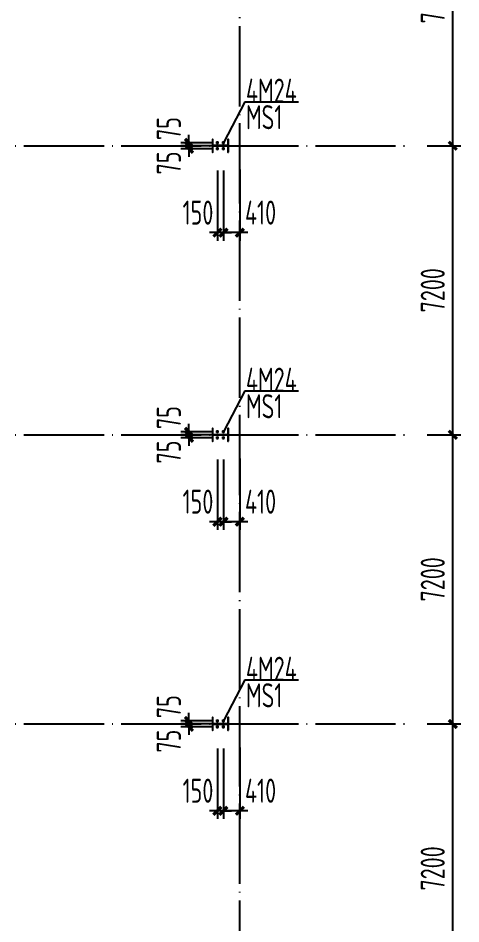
# Model space of a CAD drawing. Extents: x -32169 to 443031, y -120117 to 204739.
# Drawn here: x 83782 to 94810, y -70144 to -47583 of the extents above; entities that cross this region are included whole.
import ezdxf

# ---------------------------------------------------------------- set-up
doc = ezdxf.new("R2010")
doc.units = 0
doc.header["$LTSCALE"] = 1000
doc.linetypes.add('DOTE', pattern=[2.42, 2, -0.2, 0.02, -0.2])
doc.layers.get('0').update_dxf_attribs({"linetype": 'CONTINUOUS'})
doc.layers.get('Defpoints').update_dxf_attribs({"linetype": 'CONTINUOUS'})
for name, color, linetype in [('_TCH_KEY', 7, 'CONTINUOUS'), ('DIM', 3, 'CONTINUOUS'), ('DOTE', 1, 'CONTINUOUS'), ('HATCH', 252, 'CONTINUOUS'), ('PUB_TEXT', 7, 'CONTINUOUS'), ('端板', 7, 'CONTINUOUS'), ('钢柱', 2, 'CONTINUOUS')]:
    doc.layers.add(name, color=color, linetype=linetype)
doc.styles.add('TSSD_Dimension', font='Tssdeng.shx', dxfattribs={"width": 0.7, "bigfont": 'hztxt.shx'})
doc.styles.add('TSSD_Rein', font='Tssdeng.shx', dxfattribs={"width": 0.7, "bigfont": 'hztxt.shx'})
doc.dimstyles.new('TSSD_200_200', dxfattribs={"dimtxt": 600, "dimasz": 200, "dimexe": 200, "dimexo": 500, "dimgap": 200, "dimtad": 1, "dimdec": 0, "dimzin": 0, "dimdsep": 46, "dimtxsty": 'TSSD_Dimension', "dimblk": 'ARCHTICK', "dimblk1": 'ARCHTICK', "dimblk2": 'ARCHTICK', "dimcen": 0, "dimdle": 200, "dimclrt": 7, "dimadec": 0, "dimazin": 0, "dimtfac": 1, "dimtdec": 0, "dimtix": 1, "dimtmove": 2, "dimatfit": 3, "dimfxl": 1, "dimtolj": 1, "dimtzin": 0, "dimarcsym": 0})

# ---------------------------------------------------------------- blocks, each defined once
blk = doc.blocks.new('A$C686C7D4D')
at = {"layer": 'HATCH'}
for p, q in [((-150, 0), (150, 0)), ((0, -150), (0, 150))]:
    blk.add_line(p, q, dxfattribs=at)
at = {"layer": '端板'}
blk.add_circle((0, 0), 65, dxfattribs=at)
blk = doc.blocks.new('_ArchTick')
at = {"color": 0, "linetype": 'ByBlock', "const_width": 0.4}
blk.add_lwpolyline([(-0.5, -0.5), (0.5, 0.5)], dxfattribs=at)
blk = doc.blocks.new('*D296')
at = {"layer": 'Defpoints', "color": 0}
for p in [(89101, -50688), (88037, -50763), (89101, -50763)]:
    blk.add_point(p, dxfattribs=at)
at = {"layer": 'DIM', "color": 0, "lineweight": -2}
for p, q in [((88037, -50688), (88037, -50488)), ((88601, -50688), (87837, -50688)), ((88037, -50688), (88037, -50763)), ((88601, -50763), (87837, -50763)), ((88037, -50763), (88037, -50963))]:
    blk.add_line(p, q, dxfattribs=at)
at = {"layer": 'DIM', "color": 0, "lineweight": -2, "xscale": 200, "yscale": 200, "zscale": 200}
for p, rotation in [((88037, -50688), 270), ((88037, -50763), 90)]:
    blk.add_blockref('_ArchTick', p, dxfattribs=dict(at, rotation=rotation))
at = {"layer": 'DIM', "color": 7, "insert": (87537, -50333), "char_height": 600, "attachment_point": 5, "rotation": 90, "style": 'TSSD_Dimension'}
blk.add_mtext('\\A1;75', dxfattribs=at)
blk = doc.blocks.new('*D297')
at = {"layer": 'Defpoints', "color": 0}
for p in [(88037, -50838), (89101, -50763), (89101, -50838)]:
    blk.add_point(p, dxfattribs=at)
at = {"layer": 'DIM', "color": 0, "lineweight": -2}
for p, q in [((88037, -50763), (88037, -50563)), ((88601, -50763), (87837, -50763)), ((88601, -50838), (87837, -50838)), ((88037, -50763), (88037, -50838)), ((88037, -50838), (88037, -51038))]:
    blk.add_line(p, q, dxfattribs=at)
at = {"layer": 'DIM', "color": 0, "lineweight": -2, "xscale": 200, "yscale": 200, "zscale": 200}
for p, rotation in [((88037, -50763), 270), ((88037, -50838), 90)]:
    blk.add_blockref('_ArchTick', p, dxfattribs=dict(at, rotation=rotation))
at = {"layer": 'DIM', "color": 7, "insert": (87537, -51192), "char_height": 600, "attachment_point": 5, "rotation": 90, "style": 'TSSD_Dimension'}
blk.add_mtext('\\A1;75', dxfattribs=at)
blk = doc.blocks.new('*D298')
at = {"layer": 'Defpoints', "color": 0}
for p in [(88896, -50875), (89305, -50850), (88896, -52927)]:
    blk.add_point(p, dxfattribs=at)
at = {"layer": 'DIM', "color": 0, "lineweight": -2}
for p, q in [((88896, -51375), (88896, -53127)), ((89305, -51350), (89305, -53127)), ((89505, -52927), (88696, -52927))]:
    blk.add_line(p, q, dxfattribs=at)
at = {"layer": 'DIM', "color": 0, "lineweight": -2, "xscale": 200, "yscale": 200, "zscale": 200, "rotation": 180}
blk.add_blockref('_ArchTick', (88896, -52927), dxfattribs=at)
at = {"layer": 'DIM', "color": 0, "lineweight": -2, "xscale": 200, "yscale": 200, "zscale": 200}
blk.add_blockref('_ArchTick', (89305, -52927), dxfattribs=at)
at = {"layer": 'DIM', "color": 7, "insert": (89821, -52427), "char_height": 600, "attachment_point": 5, "style": 'TSSD_Dimension'}
blk.add_mtext('\\A1;410', dxfattribs=at)
blk = doc.blocks.new('*D299')
at = {"layer": 'Defpoints', "color": 0}
for p in [(88746, -50875), (88896, -50875), (88746, -52927)]:
    blk.add_point(p, dxfattribs=at)
at = {"layer": 'DIM', "color": 0, "lineweight": -2}
for p, q in [((88746, -51375), (88746, -53127)), ((88896, -51375), (88896, -53127)), ((88746, -52927), (88546, -52927)), ((88896, -52927), (88746, -52927)), ((88896, -52927), (89096, -52927))]:
    blk.add_line(p, q, dxfattribs=at)
at = {"layer": 'DIM', "color": 0, "lineweight": -2, "xscale": 200, "yscale": 200, "zscale": 200}
blk.add_blockref('_ArchTick', (88746, -52927), dxfattribs=at)
at = {"layer": 'DIM', "color": 0, "lineweight": -2, "xscale": 200, "yscale": 200, "zscale": 200, "rotation": 180}
blk.add_blockref('_ArchTick', (88896, -52927), dxfattribs=at)
at = {"layer": 'DIM', "color": 7, "insert": (88262, -52427), "char_height": 600, "attachment_point": 5, "style": 'TSSD_Dimension'}
blk.add_mtext('\\A1;150', dxfattribs=at)
blk = doc.blocks.new('*D304')
at = {"layer": 'Defpoints', "color": 0}
for p in [(88037, -57963), (89101, -57888), (89101, -57963)]:
    blk.add_point(p, dxfattribs=at)
at = {"layer": 'DIM', "color": 0, "lineweight": -2}
for p, q in [((88037, -57888), (88037, -57688)), ((88601, -57888), (87837, -57888)), ((88601, -57963), (87837, -57963)), ((88037, -57888), (88037, -57963)), ((88037, -57963), (88037, -58163))]:
    blk.add_line(p, q, dxfattribs=at)
at = {"layer": 'DIM', "color": 0, "lineweight": -2, "xscale": 200, "yscale": 200, "zscale": 200}
for p, rotation in [((88037, -57888), 270), ((88037, -57963), 90)]:
    blk.add_blockref('_ArchTick', p, dxfattribs=dict(at, rotation=rotation))
at = {"layer": 'DIM', "color": 7, "insert": (87537, -57533), "char_height": 600, "attachment_point": 5, "rotation": 90, "style": 'TSSD_Dimension'}
blk.add_mtext('\\A1;75', dxfattribs=at)
blk = doc.blocks.new('*D305')
at = {"layer": 'Defpoints', "color": 0}
for p in [(89101, -57963), (88037, -58038), (89101, -58038)]:
    blk.add_point(p, dxfattribs=at)
at = {"layer": 'DIM', "color": 0, "lineweight": -2}
for p, q in [((88601, -57963), (87837, -57963)), ((88037, -57963), (88037, -57763)), ((88037, -57963), (88037, -58038)), ((88601, -58038), (87837, -58038)), ((88037, -58038), (88037, -58238))]:
    blk.add_line(p, q, dxfattribs=at)
at = {"layer": 'DIM', "color": 0, "lineweight": -2, "xscale": 200, "yscale": 200, "zscale": 200}
for p, rotation in [((88037, -57963), 270), ((88037, -58038), 90)]:
    blk.add_blockref('_ArchTick', p, dxfattribs=dict(at, rotation=rotation))
at = {"layer": 'DIM', "color": 7, "insert": (87537, -58392), "char_height": 600, "attachment_point": 5, "rotation": 90, "style": 'TSSD_Dimension'}
blk.add_mtext('\\A1;75', dxfattribs=at)
blk = doc.blocks.new('*D306')
at = {"layer": 'Defpoints', "color": 0}
for p in [(88896, -58075), (89305, -58050), (88896, -60127)]:
    blk.add_point(p, dxfattribs=at)
at = {"layer": 'DIM', "color": 0, "lineweight": -2}
for p, q in [((88896, -58575), (88896, -60327)), ((89305, -58550), (89305, -60327)), ((89505, -60127), (88696, -60127))]:
    blk.add_line(p, q, dxfattribs=at)
at = {"layer": 'DIM', "color": 0, "lineweight": -2, "xscale": 200, "yscale": 200, "zscale": 200, "rotation": 180}
blk.add_blockref('_ArchTick', (88896, -60127), dxfattribs=at)
at = {"layer": 'DIM', "color": 0, "lineweight": -2, "xscale": 200, "yscale": 200, "zscale": 200}
blk.add_blockref('_ArchTick', (89305, -60127), dxfattribs=at)
at = {"layer": 'DIM', "color": 7, "insert": (89821, -59627), "char_height": 600, "attachment_point": 5, "style": 'TSSD_Dimension'}
blk.add_mtext('\\A1;410', dxfattribs=at)
blk = doc.blocks.new('*D307')
at = {"layer": 'Defpoints', "color": 0}
for p in [(88746, -58075), (88896, -58075), (88746, -60127)]:
    blk.add_point(p, dxfattribs=at)
at = {"layer": 'DIM', "color": 0, "lineweight": -2}
for p, q in [((88746, -58575), (88746, -60327)), ((88896, -58575), (88896, -60327)), ((88746, -60127), (88546, -60127)), ((88896, -60127), (88746, -60127)), ((88896, -60127), (89096, -60127))]:
    blk.add_line(p, q, dxfattribs=at)
at = {"layer": 'DIM', "color": 0, "lineweight": -2, "xscale": 200, "yscale": 200, "zscale": 200}
blk.add_blockref('_ArchTick', (88746, -60127), dxfattribs=at)
at = {"layer": 'DIM', "color": 0, "lineweight": -2, "xscale": 200, "yscale": 200, "zscale": 200, "rotation": 180}
blk.add_blockref('_ArchTick', (88896, -60127), dxfattribs=at)
at = {"layer": 'DIM', "color": 7, "insert": (88262, -59627), "char_height": 600, "attachment_point": 5, "style": 'TSSD_Dimension'}
blk.add_mtext('\\A1;150', dxfattribs=at)
blk = doc.blocks.new('*D312')
at = {"layer": 'Defpoints', "color": 0}
for p in [(88037, -65163), (89101, -65088), (89101, -65163)]:
    blk.add_point(p, dxfattribs=at)
at = {"layer": 'DIM', "color": 0, "lineweight": -2}
for p, q in [((88037, -65088), (88037, -64888)), ((88601, -65088), (87837, -65088)), ((88601, -65163), (87837, -65163)), ((88037, -65088), (88037, -65163)), ((88037, -65163), (88037, -65363))]:
    blk.add_line(p, q, dxfattribs=at)
at = {"layer": 'DIM', "color": 0, "lineweight": -2, "xscale": 200, "yscale": 200, "zscale": 200}
for p, rotation in [((88037, -65088), 270), ((88037, -65163), 90)]:
    blk.add_blockref('_ArchTick', p, dxfattribs=dict(at, rotation=rotation))
at = {"layer": 'DIM', "color": 7, "insert": (87537, -64733), "char_height": 600, "attachment_point": 5, "rotation": 90, "style": 'TSSD_Dimension'}
blk.add_mtext('\\A1;75', dxfattribs=at)
blk = doc.blocks.new('*D313')
at = {"layer": 'Defpoints', "color": 0}
for p in [(89101, -65163), (88037, -65238), (89101, -65238)]:
    blk.add_point(p, dxfattribs=at)
at = {"layer": 'DIM', "color": 0, "lineweight": -2}
for p, q in [((88037, -65163), (88037, -64963)), ((88601, -65163), (87837, -65163)), ((88037, -65163), (88037, -65238)), ((88601, -65238), (87837, -65238)), ((88037, -65238), (88037, -65438))]:
    blk.add_line(p, q, dxfattribs=at)
at = {"layer": 'DIM', "color": 0, "lineweight": -2, "xscale": 200, "yscale": 200, "zscale": 200}
for p, rotation in [((88037, -65163), 270), ((88037, -65238), 90)]:
    blk.add_blockref('_ArchTick', p, dxfattribs=dict(at, rotation=rotation))
at = {"layer": 'DIM', "color": 7, "insert": (87537, -65592), "char_height": 600, "attachment_point": 5, "rotation": 90, "style": 'TSSD_Dimension'}
blk.add_mtext('\\A1;75', dxfattribs=at)
blk = doc.blocks.new('*D314')
at = {"layer": 'Defpoints', "color": 0}
for p in [(88896, -65275), (89305, -65250), (88896, -67327)]:
    blk.add_point(p, dxfattribs=at)
at = {"layer": 'DIM', "color": 0, "lineweight": -2}
for p, q in [((88896, -65775), (88896, -67527)), ((89305, -65750), (89305, -67527)), ((89505, -67327), (88696, -67327))]:
    blk.add_line(p, q, dxfattribs=at)
at = {"layer": 'DIM', "color": 0, "lineweight": -2, "xscale": 200, "yscale": 200, "zscale": 200, "rotation": 180}
blk.add_blockref('_ArchTick', (88896, -67327), dxfattribs=at)
at = {"layer": 'DIM', "color": 0, "lineweight": -2, "xscale": 200, "yscale": 200, "zscale": 200}
blk.add_blockref('_ArchTick', (89305, -67327), dxfattribs=at)
at = {"layer": 'DIM', "color": 7, "insert": (89821, -66827), "char_height": 600, "attachment_point": 5, "style": 'TSSD_Dimension'}
blk.add_mtext('\\A1;410', dxfattribs=at)
blk = doc.blocks.new('*D315')
at = {"layer": 'Defpoints', "color": 0}
for p in [(88746, -65275), (88896, -65275), (88746, -67327)]:
    blk.add_point(p, dxfattribs=at)
at = {"layer": 'DIM', "color": 0, "lineweight": -2}
for p, q in [((88746, -65775), (88746, -67527)), ((88896, -65775), (88896, -67527)), ((88746, -67327), (88546, -67327)), ((88896, -67327), (88746, -67327)), ((88896, -67327), (89096, -67327))]:
    blk.add_line(p, q, dxfattribs=at)
at = {"layer": 'DIM', "color": 0, "lineweight": -2, "xscale": 200, "yscale": 200, "zscale": 200}
blk.add_blockref('_ArchTick', (88746, -67327), dxfattribs=at)
at = {"layer": 'DIM', "color": 0, "lineweight": -2, "xscale": 200, "yscale": 200, "zscale": 200, "rotation": 180}
blk.add_blockref('_ArchTick', (88896, -67327), dxfattribs=at)
at = {"layer": 'DIM', "color": 7, "insert": (88262, -66827), "char_height": 600, "attachment_point": 5, "style": 'TSSD_Dimension'}
blk.add_mtext('\\A1;150', dxfattribs=at)
blk = doc.blocks.new('*D422')
at = {"layer": 'Defpoints', "color": 0}
for p in [(93469, -65163), (94610, -65163), (93469, -72363)]:
    blk.add_point(p, dxfattribs=at)
at = {"layer": 'DIM', "color": 0, "lineweight": -2}
for p, q in [((94610, -72563), (94610, -64963)), ((93969, -65163), (94810, -65163)), ((93969, -72363), (94810, -72363))]:
    blk.add_line(p, q, dxfattribs=at)
at = {"layer": 'DIM', "color": 0, "lineweight": -2, "xscale": 200, "yscale": 200, "zscale": 200}
for p, rotation in [((94610, -65163), 90), ((94610, -72363), 270)]:
    blk.add_blockref('_ArchTick', p, dxfattribs=dict(at, rotation=rotation))
at = {"layer": 'DIM', "color": 7, "insert": (94110, -68763), "char_height": 600, "attachment_point": 5, "rotation": 90, "style": 'TSSD_Dimension'}
blk.add_mtext('\\A1;7200', dxfattribs=at)
blk = doc.blocks.new('*D423')
at = {"layer": 'Defpoints', "color": 0}
for p in [(93469, -57963), (94610, -57963), (93469, -65163)]:
    blk.add_point(p, dxfattribs=at)
at = {"layer": 'DIM', "color": 0, "lineweight": -2}
for p, q in [((93969, -57963), (94810, -57963)), ((94610, -65363), (94610, -57763)), ((93969, -65163), (94810, -65163))]:
    blk.add_line(p, q, dxfattribs=at)
at = {"layer": 'DIM', "color": 0, "lineweight": -2, "xscale": 200, "yscale": 200, "zscale": 200}
for p, rotation in [((94610, -57963), 90), ((94610, -65163), 270)]:
    blk.add_blockref('_ArchTick', p, dxfattribs=dict(at, rotation=rotation))
at = {"layer": 'DIM', "color": 7, "insert": (94110, -61563), "char_height": 600, "attachment_point": 5, "rotation": 90, "style": 'TSSD_Dimension'}
blk.add_mtext('\\A1;7200', dxfattribs=at)
blk = doc.blocks.new('*D424')
at = {"layer": 'Defpoints', "color": 0}
for p in [(93469, -50763), (94610, -50763), (93469, -57963)]:
    blk.add_point(p, dxfattribs=at)
at = {"layer": 'DIM', "color": 0, "lineweight": -2}
for p, q in [((94610, -58163), (94610, -50563)), ((93969, -50763), (94810, -50763)), ((93969, -57963), (94810, -57963))]:
    blk.add_line(p, q, dxfattribs=at)
at = {"layer": 'DIM', "color": 0, "lineweight": -2, "xscale": 200, "yscale": 200, "zscale": 200}
for p, rotation in [((94610, -50763), 90), ((94610, -57963), 270)]:
    blk.add_blockref('_ArchTick', p, dxfattribs=dict(at, rotation=rotation))
at = {"layer": 'DIM', "color": 7, "insert": (94110, -54363), "char_height": 600, "attachment_point": 5, "rotation": 90, "style": 'TSSD_Dimension'}
blk.add_mtext('\\A1;7200', dxfattribs=at)
blk = doc.blocks.new('*D425')
at = {"layer": 'Defpoints', "color": 0}
for p in [(93469, -43563), (94610, -43563), (93469, -50763)]:
    blk.add_point(p, dxfattribs=at)
at = {"layer": 'DIM', "color": 0, "lineweight": -2}
for p, q in [((94610, -50963), (94610, -43363)), ((93969, -43563), (94810, -43563)), ((93969, -50763), (94810, -50763))]:
    blk.add_line(p, q, dxfattribs=at)
at = {"layer": 'DIM', "color": 0, "lineweight": -2, "xscale": 200, "yscale": 200, "zscale": 200}
for p, rotation in [((94610, -43563), 90), ((94610, -50763), 270)]:
    blk.add_blockref('_ArchTick', p, dxfattribs=dict(at, rotation=rotation))
at = {"layer": 'DIM', "color": 7, "insert": (94110, -47163), "char_height": 600, "attachment_point": 5, "rotation": 90, "style": 'TSSD_Dimension'}
blk.add_mtext('\\A1;7200', dxfattribs=at)

msp = doc.modelspace()

# ---------------------------------------------------------------- linework, layer by layer
at = {"layer": 'DOTE', "linetype": 'DOTE'}
for p, q in [((89305.24457, -95762.90283), (89305.24457, 15277.3647)), ((64565.24457, -50762.6353), (93469.06221, -50762.6353)), ((64565.24457, -57962.6353), (93469.06221, -57962.6353)), ((64565.24457, -65162.6353), (93469.06221, -65162.6353))]:
    msp.add_line(p, q, dxfattribs=at)
at = {"layer": 'PUB_TEXT'}
for p, q in [((89426.46057, -49667.79642), (88898.74122, -50687.6353)), ((89426.46057, -49667.79642), (90765.5652, -49667.79642)), ((89426.46057, -56867.79642), (88898.74122, -57887.6353)), ((89426.46057, -56867.79642), (90765.5652, -56867.79642)), ((89426.46057, -64067.79642), (88898.74122, -65087.6353)), ((89426.46057, -64067.79642), (90765.5652, -64067.79642))]:
    msp.add_line(p, q, dxfattribs=at)
at = {"layer": '钢柱'}
for points in [[(89020.70192, -50922.6353), (89020.70192, -50602.6353), (89006.70192, -50602.6353), (89006.70192, -50758.6353), (88634.70192, -50758.6353), (88634.70192, -50602.6353), (88620.70192, -50602.6353), (88620.70192, -50922.6353), (88634.70192, -50922.6353), (88634.70192, -50766.6353), (89006.70192, -50766.6353), (89006.70192, -50922.6353)], [(89020.70192, -58122.6353), (89020.70192, -57802.6353), (89006.70192, -57802.6353), (89006.70192, -57958.6353), (88634.70192, -57958.6353), (88634.70192, -57802.6353), (88620.70192, -57802.6353), (88620.70192, -58122.6353), (88634.70192, -58122.6353), (88634.70192, -57966.6353), (89006.70192, -57966.6353), (89006.70192, -58122.6353)], [(89020.70192, -65322.6353), (89020.70192, -65002.6353), (89006.70192, -65002.6353), (89006.70192, -65158.6353), (88634.70192, -65158.6353), (88634.70192, -65002.6353), (88620.70192, -65002.6353), (88620.70192, -65322.6353), (88634.70192, -65322.6353), (88634.70192, -65166.6353), (89006.70192, -65166.6353), (89006.70192, -65322.6353)]]:
    msp.add_lwpolyline(points, close=True, dxfattribs=at)

# ---------------------------------------------------------------- block references
at = {"layer": '_TCH_KEY', "xscale": -0.25, "yscale": 0.25, "zscale": 0.25}
for p in [(88745.70192, -50687.6353), (88895.70192, -50687.6353), (88745.70192, -50837.6353), (88895.70192, -50837.6353), (88745.70192, -57887.6353), (88895.70192, -57887.6353), (88745.70192, -58037.6353), (88895.70192, -58037.6353), (88745.70192, -65087.6353), (88745.70192, -65237.6353), (88895.70192, -65087.6353), (88895.70192, -65237.6353)]:
    msp.add_blockref('A$C686C7D4D', p, dxfattribs=at)

# ---------------------------------------------------------------- texts
at = {"layer": 'PUB_TEXT', "style": 'TSSD_Rein', "width": 0.7}
for s, p in [('4M24', (89456.51766, -49689.60692, 292.0163)), ('MS1', (89456.51766, -50350.58199, 292.0163)), ('4M24', (89456.51766, -56889.60692, 292.0163)), ('MS1', (89456.51766, -57550.58199, 292.0163)), ('4M24', (89456.51766, -64089.60692, 292.0163)), ('MS1', (89456.51766, -64750.58199, 292.0163))]:
    msp.add_text(s, height=600, dxfattribs=at).set_placement(p)

# ---------------------------------------------------------------- dimensions: what is measured, and where the dimension line sits
at = {"layer": 'DIM'}
for p1, p2, picture, middle in [((93469.06221, -50762.6353), (93469.06221, -43562.6353), '*D425', (94110.45573, -47162.6353)), ((93469.06221, -57962.6353), (93469.06221, -50762.6353), '*D424', (94110.45573, -54362.6353)), ((93469.06221, -65162.6353), (93469.06221, -57962.6353), '*D423', (94110.45573, -61562.6353)), ((93469.06221, -72362.6353), (93469.06221, -65162.6353), '*D422', (94110.45573, -68762.6353))]:
    dim = msp.add_aligned_dim(p1=p1, p2=p2, distance=-1141.39352, dimstyle='TSSD_200_200', dxfattribs=at)
    dim.commit()
    dim.dimension.update_dxf_attribs({"geometry": picture, "text_midpoint": middle})
for base, p1, p2, picture, middle in [((88036.67086, -50762.6353), (89100.91799, -50687.6353), (89100.91799, -50762.6353), '*D296', (87536.67086, -50333.01991)), ((88036.67086, -50837.6353), (89100.91799, -50762.6353), (89100.91799, -50837.6353), '*D297', (87536.67086, -51192.25068)), ((88036.67086, -57962.6353), (89100.91799, -57887.6353), (89100.91799, -57962.6353), '*D304', (87536.67086, -57533.01991)), ((88036.67086, -58037.6353), (89100.91799, -57962.6353), (89100.91799, -58037.6353), '*D305', (87536.67086, -58392.25068)), ((88036.67086, -65162.6353), (89100.91799, -65087.6353), (89100.91799, -65162.6353), '*D312', (87536.67086, -64733.01991)), ((88036.67086, -65237.6353), (89100.91799, -65162.6353), (89100.91799, -65237.6353), '*D313', (87536.67086, -65592.25068))]:
    dim = msp.add_linear_dim(base=base, p1=p1, p2=p2, angle=90, dimstyle='TSSD_200_200', dxfattribs=at)
    dim.commit()
    dim.dimension.update_dxf_attribs({"geometry": picture, "text_midpoint": middle, "dimtype": 160})
for base, p1, p2, picture, middle in [((88745.70192, -52927.34453), (88895.70192, -50875.1353), (88745.70192, -50875.1353), '*D299', (88261.85576, -52427.34453)), ((88895.70192, -52927.34453), (89305.24457, -50849.73948), (88895.70192, -50875.1353), '*D298', (89821.39842, -52427.34453)), ((88745.70192, -60127.34453), (88895.70192, -58075.1353), (88745.70192, -58075.1353), '*D307', (88261.85576, -59627.34453)), ((88895.70192, -60127.34453), (89305.24457, -58049.73948), (88895.70192, -58075.1353), '*D306', (89821.39842, -59627.34453)), ((88745.70192, -67327.34453), (88895.70192, -65275.1353), (88745.70192, -65275.1353), '*D315', (88261.85576, -66827.34453)), ((88895.70192, -67327.34453), (89305.24457, -65249.73948), (88895.70192, -65275.1353), '*D314', (89821.39842, -66827.34453))]:
    dim = msp.add_linear_dim(base=base, p1=p1, p2=p2, dimstyle='TSSD_200_200', dxfattribs=at)
    dim.commit()
    dim.dimension.update_dxf_attribs({"geometry": picture, "text_midpoint": middle, "dimtype": 160})

doc.saveas('drawing.dxf')
